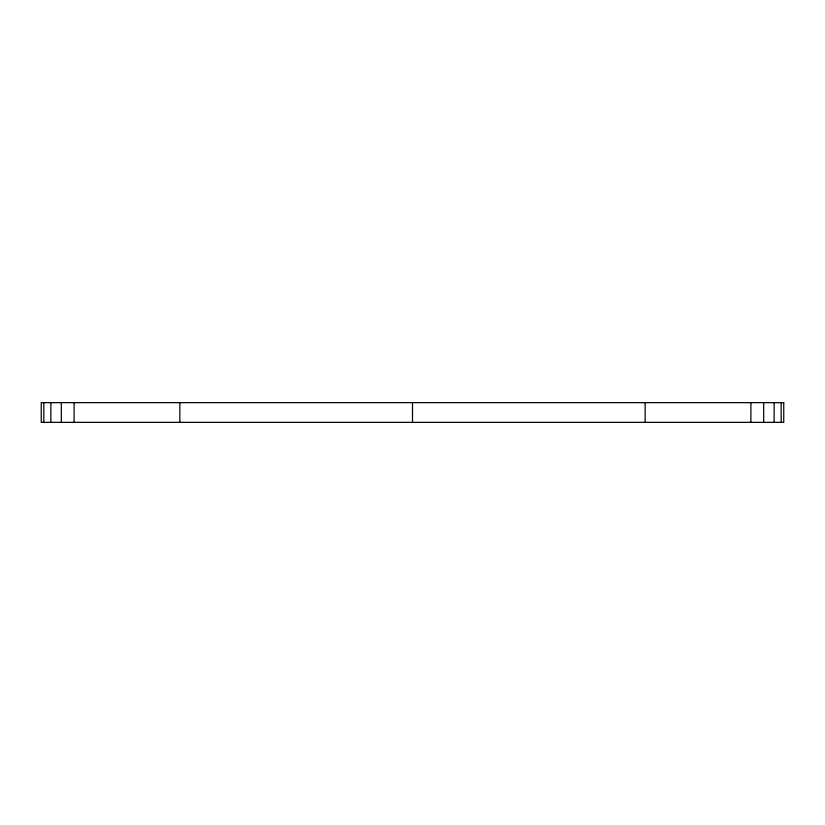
<?xml version="1.0" encoding="UTF-8"?>
<svg xmlns="http://www.w3.org/2000/svg" width="825" height="825" viewBox="0 0 825 825"><rect width="100%" height="100%" fill="white"/><g stroke="black" fill="none" stroke-linecap="round" stroke-linejoin="round"><path stroke-width="1.24" d="M781.172 402.641L781.172 422.359M774.128 402.641L774.128 422.359M763.682 402.641L763.682 422.359M750.894 402.641L750.894 422.359M645.15 402.641L645.15 422.359M412.5 402.641L412.5 422.359M179.85 402.641L179.85 422.359M74.106 402.641L74.106 422.359M61.318 402.641L61.318 422.359M50.872 402.641L50.872 422.359M43.828 402.641L43.828 422.359M783.75 402.641L41.25 402.641L41.25 422.359L783.75 422.359L783.75 402.641"/></g></svg>
